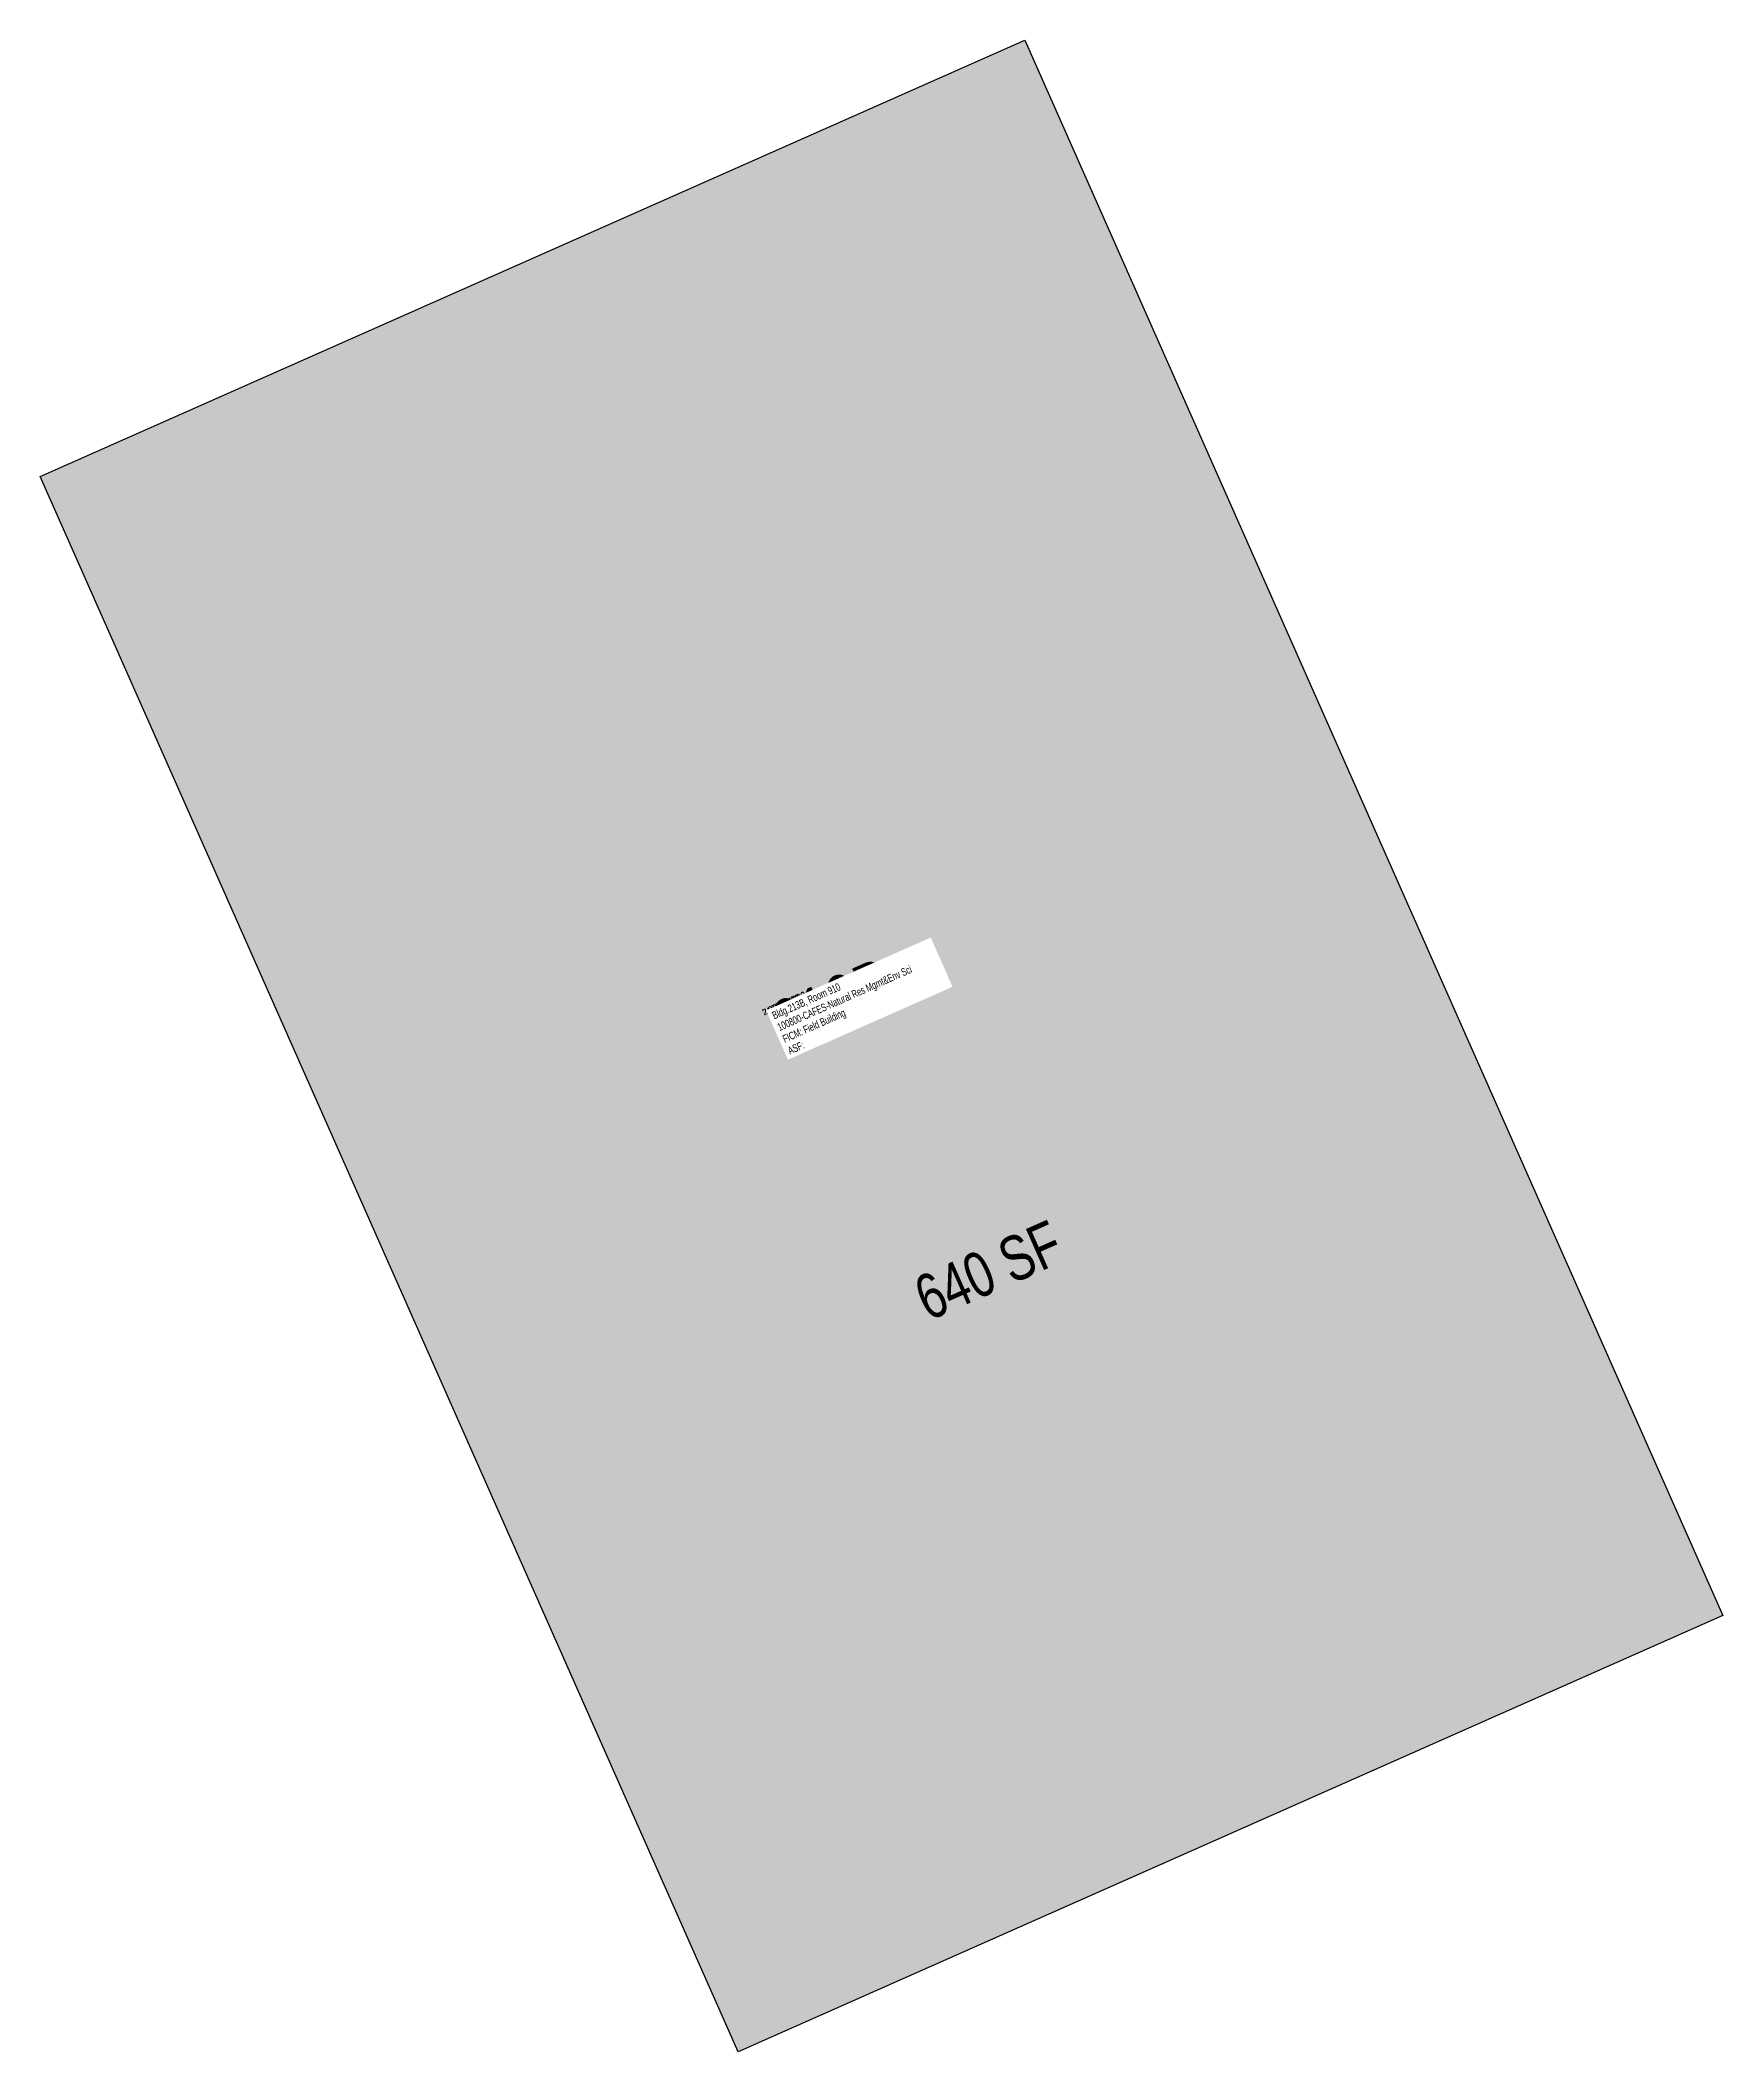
# Model space of a CAD drawing. Header units: inches. Extents: x 69134011 to 69134386, y 27743740 to 27744188.
import ezdxf
from ezdxf.enums import TextEntityAlignment as Align

# ---------------------------------------------------------------- set-up
doc = ezdxf.new("R2010")
doc.units = ezdxf.units.IN
doc.header["$MEASUREMENT"] = 0
for name, color, linetype in [('A-IDEN-RNUM', 7, 'Continuous'), ('A-IDEN-SNUM', 4, 'Continuous'), ('A-IDEN-VNUM', 4, 'Continuous'), ('A-WALL', 5, 'Continuous'), ('AREA-ASSIGN', 7, 'Continuous'), ('AREA-GROSS', 1, 'Continuous'), ('AREA-TEXT', 3, 'Continuous'), ('Rooms-Category-Color', 7, 'Continuous'), ('Rooms-College-Color', 7, 'Continuous'), ('Rooms-Department-Color', 7, 'Continuous'), ('Rooms-Division-Color', 7, 'Continuous'), ('Rooms-Information', 7, 'Continuous')]:
    doc.layers.add(name, color=color, linetype=linetype)
doc.styles.add('AREA', font='arial.ttf', dxfattribs={"width": 0.75, "height": 60})
doc.styles.add('ID', font='ARIALN.TTF', dxfattribs={"width": 0.85, "height": 0.25})
doc.styles.add('ROOMSNUMBER', font='TXT.SHX', dxfattribs={"height": 1})

msp = doc.modelspace()

# ---------------------------------------------------------------- hatches: boundary and pattern name
at = {"layer": 'Rooms-Category-Color', "true_color": 0xfbafa2}
msp.add_hatch(color=21, dxfattribs=at).paths.add_polyline_path([(69134385.88, 27743837.11), (69134166.45, 27743739.89), (69134010.9, 27744090.97), (69134230.32, 27744188.19)])
at = {"layer": 'Rooms-College-Color', "true_color": 0xadadad}
msp.add_hatch(color=253, dxfattribs=at).paths.add_polyline_path([(69134385.88, 27743837.11), (69134166.45, 27743739.89), (69134010.9, 27744090.97), (69134230.32, 27744188.19)])
at = {"layer": 'Rooms-Department-Color', "true_color": 0xe3c5e1}
msp.add_hatch(color=254, dxfattribs=at).paths.add_polyline_path([(69134385.88, 27743837.11), (69134166.45, 27743739.89), (69134010.9, 27744090.97), (69134230.32, 27744188.19)])
at = {"layer": 'Rooms-Division-Color', "true_color": 0xe3c5e1}
msp.add_hatch(color=254, dxfattribs=at).paths.add_polyline_path([(69134385.88, 27743837.11), (69134166.45, 27743739.89), (69134010.9, 27744090.97), (69134230.32, 27744188.19)])

# ---------------------------------------------------------------- linework, layer by layer
at = {"layer": 'A-WALL'}
msp.add_lwpolyline([(69134385.88, 27743837.11), (69134166.45, 27743739.89), (69134010.9, 27744090.97), (69134230.32, 27744188.19)], close=True, dxfattribs=at)
at = {"layer": 'AREA-ASSIGN'}
msp.add_lwpolyline([(69134385.88, 27743837.11), (69134166.45, 27743739.89), (69134010.9, 27744090.97), (69134230.32, 27744188.19)], close=True, dxfattribs=at)
at = {"layer": 'AREA-GROSS'}
msp.add_lwpolyline([(69134385.88, 27743837.11), (69134166.45, 27743739.89), (69134010.9, 27744090.97), (69134230.32, 27744188.19)], close=True, dxfattribs=at)

# ---------------------------------------------------------------- texts
at = {"layer": 'A-IDEN-RNUM', "style": 'ROOMSNUMBER'}
msp.add_text('0910-00', height=1.2, rotation=23.9, dxfattribs=at).set_placement((69134176.64, 27743973.55), align=Align.MIDDLE)
at = {"layer": 'A-IDEN-SNUM', "style": 'ROOMSNUMBER'}
msp.add_text('213B091000', height=1.2, rotation=23.9, dxfattribs=at).set_placement((69134176.64, 27743973.55), align=Align.MIDDLE)
at = {"layer": 'A-IDEN-VNUM', "style": 'ID', "width": 0.85}
msp.add_text('213B', height=12, rotation=23.9, dxfattribs=at).set_placement((69134188.06, 27743973.05), align=Align.MIDDLE)
at = {"layer": 'AREA-TEXT', "style": 'AREA', "width": 0.75}
msp.add_text('640 SF', height=10, rotation=23.9, dxfattribs=at).set_placement((69134222.23, 27743914.08), align=Align.MIDDLE_CENTER)

# ---------------------------------------------------------------- next in the draw order: texts
at = {"layer": 'Rooms-Information', "insert": (69134177.99, 27743962.1), "char_height": 1.7143, "width": 38.4, "attachment_point": 7, "rotation": 23.9, "style": 'ID', "bg_fill": 3, "box_fill_scale": 1.5, "bg_fill_color": 256, "bg_fill_true_color": 13158600, "bg_fill_transparency": 0}
msp.add_mtext('Bldg.213B, Room 910^M^J100800-CAFES-Natural Res Mgmt&Env Sci^M^JFICM: Field Building^M^JASF: ', dxfattribs=at)

doc.saveas('drawing.dxf')
